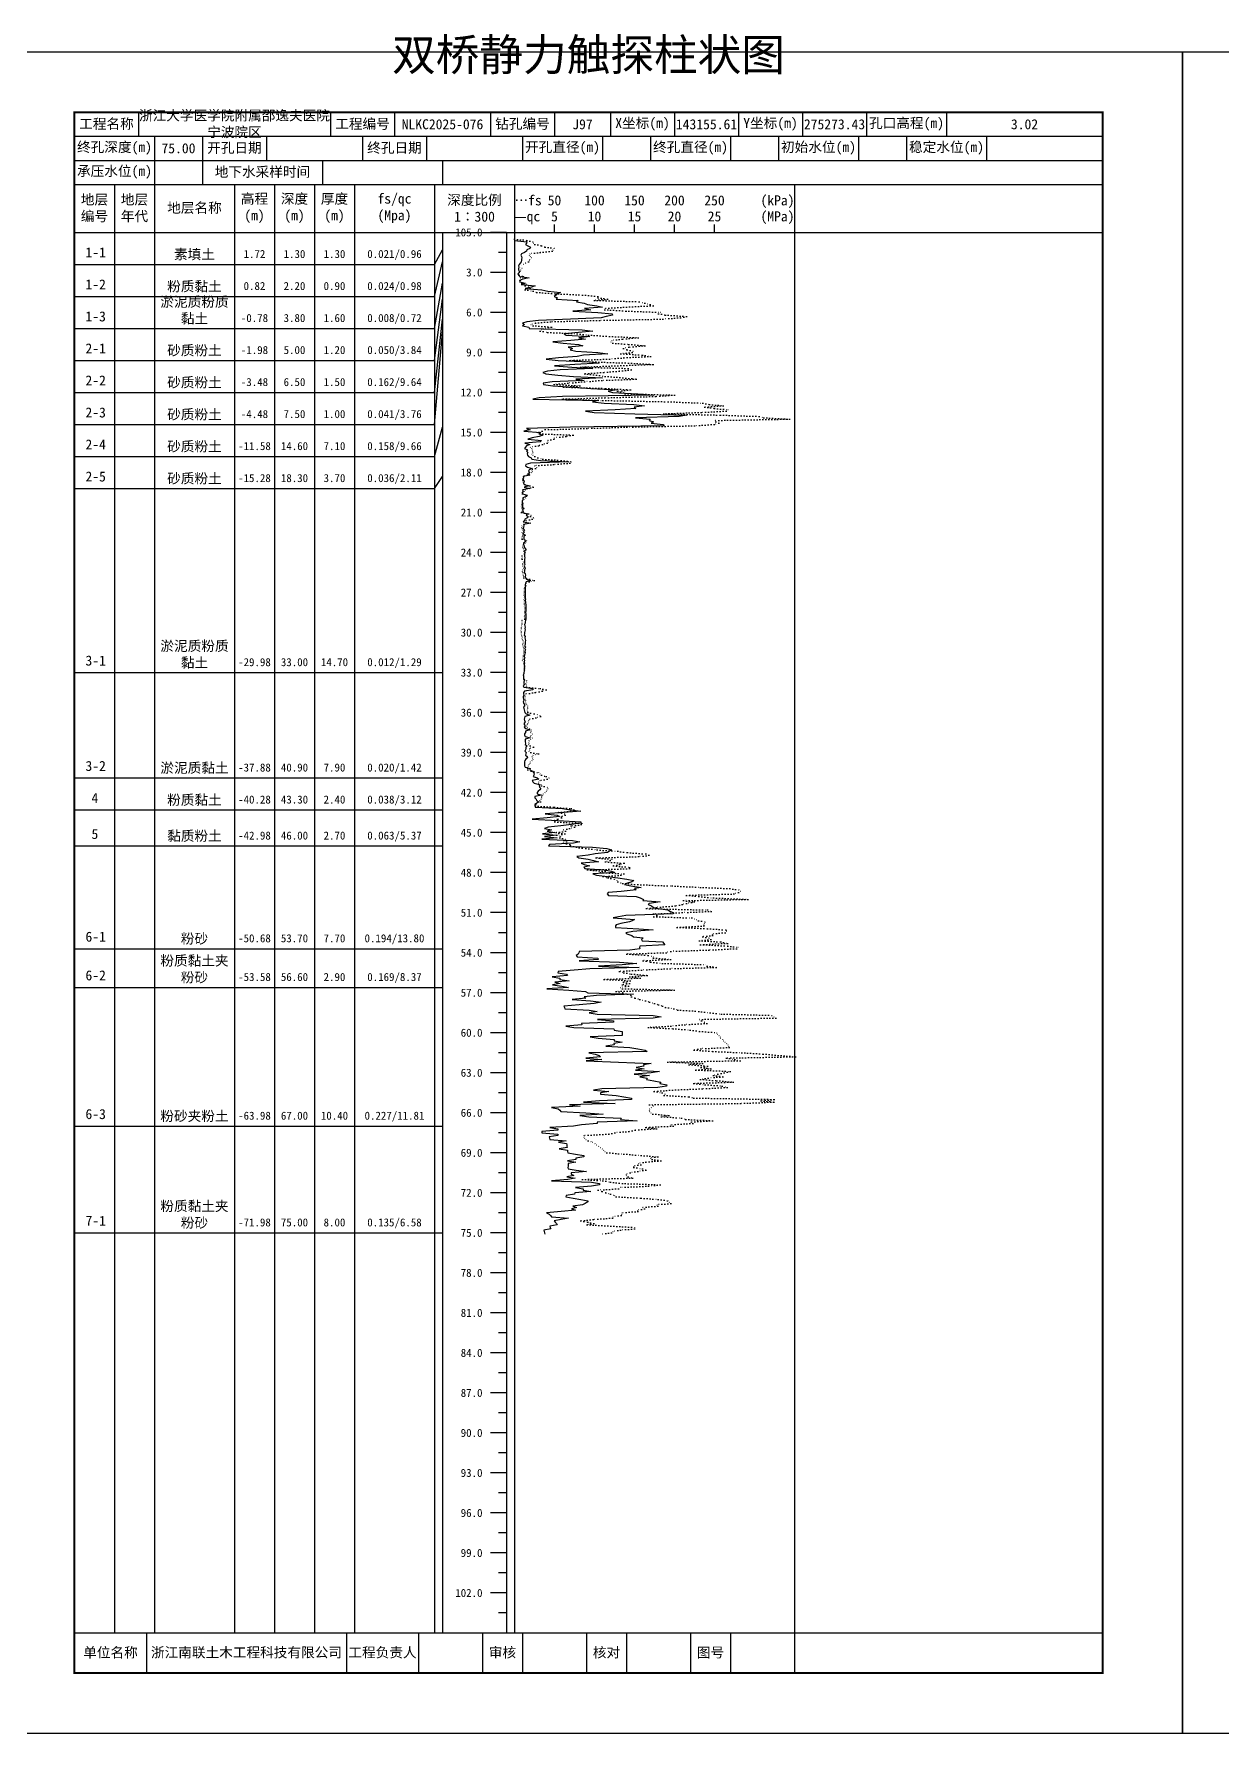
# Model space of a CAD drawing. Extents: x 297 to 65340, y 0 to 425.
# Drawn here: x 28818.9 to 29115.9, y 0 to 424.6 of the extents above; entities that cross this region are included whole.
import ezdxf
from ezdxf.enums import TextEntityAlignment as Align

# ---------------------------------------------------------------- set-up
doc = ezdxf.new("R2010")
doc.units = 0
doc.linetypes.add('DOT', pattern=[6.35, 0, -6.35])
doc.layers.add('FRAME', color=7, linetype='CONTINUOUS')
doc.layers.add('STRATUM', color=7, linetype='CONTINUOUS')
doc.styles.add('ST', font='')
doc.styles.get('ST').set_extended_font_data('SimSun')

msp = doc.modelspace()

# ---------------------------------------------------------------- linework, layer by layer
at = {"layer": 'FRAME', "color": 245, "linetype": 'Continuous'}
for points in [[(28809, 0), (29106, 0), (29106, 420), (28809, 420)], [(29106, 0), (29403, 0), (29403, 420), (29106, 420)]]:
    msp.add_lwpolyline(points, close=True, dxfattribs=at)
at = {"layer": 'FRAME', "linetype": 'Continuous', "const_width": 0.5}
msp.add_lwpolyline([(28829, 15), (29086, 15), (29086, 405), (28829, 405)], close=True, dxfattribs=at)
at = {"layer": 'FRAME', "color": 0, "linetype": 'Continuous'}
for points in [[(28845, 405), (28845, 399)], [(28893, 405), (28893, 399)], [(28909, 405), (28909, 399)], [(28933, 405), (28933, 399)], [(28949, 405), (28949, 399)], [(28963, 405), (28963, 399)], [(28979, 405), (28979, 399)], [(28995, 405), (28995, 399)], [(29011, 405), (29011, 399)], [(29027, 405), (29027, 399)], [(29047, 405), (29047, 399)], [(29086, 405), (29086, 399)], [(28829, 399), (29086, 399)], [(28849, 399), (28849, 393)], [(28861, 399), (28861, 393)], [(28877, 399), (28877, 393)], [(28901, 399), (28901, 393)], [(28917, 399), (28917, 393)], [(28941, 399), (28941, 393)], [(28961, 399), (28961, 393)], [(28973, 399), (28973, 393)], [(28993, 399), (28993, 393)], [(29005, 399), (29005, 393)], [(29025, 399), (29025, 393)], [(29037, 399), (29037, 393)], [(29057, 399), (29057, 393)], [(29086, 399), (29086, 393)], [(28829, 393), (29086, 393)], [(28849, 393), (28849, 387)], [(28861, 393), (28861, 387)], [(28891, 393), (28891, 387)], [(28921, 393), (28921, 387)], [(28829, 387), (29086, 387)], [(28839, 387), (28839, 25)], [(28849, 387), (28849, 25)], [(28869, 387), (28869, 25)], [(28879, 387), (28879, 25)], [(28889, 387), (28889, 25)], [(28899, 387), (28899, 25)], [(28919, 387), (28919, 25)], [(28939, 387), (28939, 25)], [(29009, 387), (29009, 25)], [(28829, 375), (29086, 375)], [(28921, 375), (28921, 25)], [(28937, 375), (28937, 25)], [(28949, 375), (28949, 377)], [(28959, 375), (28959, 377)], [(28969, 375), (28969, 377)], [(28979, 375), (28979, 377)], [(28989, 375), (28989, 377)], [(28829, 25), (29086, 25)], [(28847, 25), (28847, 15)], [(28897, 25), (28897, 15)], [(28915, 25), (28915, 15)], [(28931, 25), (28931, 15)], [(28941, 25), (28941, 15)], [(28957, 25), (28957, 15)], [(28967, 25), (28967, 15)], [(28983, 25), (28983, 15)], [(28993, 25), (28993, 15)], [(29009, 25), (29009, 15)]]:
    msp.add_lwpolyline(points, dxfattribs=at)
at = {"layer": 'STRATUM', "linetype": 'Continuous'}
for points in [[(28937, 375), (28933, 375)], [(28939, 374.33), (28939, 374), (28939, 373.67), (28939, 373.33), (28939, 373), (28942.12, 372.67), (28941.96, 372.33), (28941.76, 372), (28942.3, 371.67), (28942.98, 371.33), (28942.86, 371), (28942.1, 370.67), (28942.04, 370.33), (28941.46, 370), (28940.76, 369.67), (28940.58, 369.33), (28940.74, 369), (28940.8, 368.67), (28940.76, 368.33), (28940.74, 368), (28940.68, 367.67), (28940.4, 367.33), (28940.14, 367), (28939.98, 366.67), (28940.08, 366.33), (28940.04, 366), (28940.02, 365.67), (28940.18, 365.33), (28940.18, 365), (28939.84, 364.67), (28939.98, 364.33), (28940.36, 364), (28942.66, 363.67), (28941.08, 363.33), (28940.22, 363), (28940.3, 362.67), (28941.66, 362.33), (28940.64, 362), (28944.14, 361.67), (28943.22, 361.33), (28941.64, 361), (28945.8, 360.67), (28947.3, 360.33), (28950.5, 360), (28949.58, 359.67), (28949.3, 359.33), (28948.88, 359), (28949.76, 358.67), (28949.42, 358.33), (28954.88, 358), (28954.46, 357.67), (28956.44, 357.33), (28957.24, 357), (28959.56, 356.67), (28961.04, 356.33), (28956.48, 356), (28958.08, 355.67), (28953.62, 355.33), (28959.86, 355), (28963.4, 354.67), (28963.54, 354.33), (28961.92, 354), (28960.64, 353.67), (28953, 353.33), (28945, 353), (28942.1, 352.67), (28941, 352.33), (28941.48, 352), (28941, 351.67), (28942.56, 351.33), (28942.66, 351), (28955.88, 350.67), (28958.6, 350.33), (28955.02, 350), (28951.42, 349.67), (28951.88, 349.33), (28957.82, 349), (28955.12, 348.67), (28956.74, 348.33), (28953.06, 348), (28948.56, 347.67), (28951.14, 347.33), (28954.98, 347), (28956.08, 346.67), (28952.44, 346.33), (28953.52, 346), (28952.88, 345.67), (28954.36, 345.33), (28959.8, 345), (28962.3, 344.67), (28956.26, 344.33), (28954.7, 344), (28949.98, 343.67), (28946.9, 343.33), (28949.88, 343), (28957.86, 342.67), (28960.18, 342.33), (28954.06, 342), (28948.98, 341.67), (28953.32, 341.33), (28958.58, 341), (28950.4, 340.67), (28947.26, 340.33), (28946.12, 340), (28946.84, 339.67), (28949.82, 339.33), (28953.74, 339), (28961.04, 338.67), (28954.32, 338.33), (28956.38, 338), (28948.4, 337.67), (28946.14, 337.33), (28946.24, 337), (28948.58, 336.67), (28953.74, 336.33), (28958.12, 336), (28964.64, 335.67), (28962.38, 335.33), (28963.5, 335), (28969.82, 334.67), (28973.82, 334.33), (28951, 334), (28945.2, 333.67), (28943.56, 333.33), (28960.12, 333), (28958.48, 332.67), (28961.42, 332.33), (28968.8, 332), (28971.54, 331.67), (28968.9, 331.33), (28969.32, 331), (28964.16, 330.67), (28956.72, 330.33), (28958.9, 330), (28969.06, 329.67), (28982.06, 329.33), (28980.18, 329), (28969.22, 328.67), (28972.88, 328.33), (28972.64, 328), (28973.78, 327.67), (28973.14, 327.33), (28976.14, 327), (28976.42, 326.67), (28953.04, 326.33), (28942.02, 326), (28942.9, 325.67), (28941.3, 325.33), (28945.56, 325), (28945.08, 324.67), (28946.1, 324.33), (28945.16, 324), (28943.44, 323.67), (28942.36, 323.33), (28945.74, 323), (28945.38, 322.67), (28941.56, 322.33), (28942.8, 322), (28941.98, 321.67), (28941.74, 321.33), (28941.46, 321), (28942.28, 320.67), (28942.02, 320.33), (28942.32, 320), (28942.18, 319.67), (28942.22, 319.33), (28942.48, 319), (28943.14, 318.67), (28943.36, 318.33), (28945.48, 318), (28952.62, 317.67), (28943.02, 317.33), (28941.82, 317), (28941.76, 316.67), (28942.22, 316.33), (28943.38, 316), (28942.64, 315.67), (28942.46, 315.33), (28942.86, 315), (28942.22, 314.67), (28942.8, 314.33), (28941.2, 314), (28941.22, 313.67), (28941.02, 313.33), (28941.34, 313), (28941.4, 312.67), (28941.24, 312.33), (28941.4, 312), (28942.5, 311.67), (28941.38, 311.33), (28942.84, 311), (28941.02, 310.67), (28941.2, 310.33), (28940.94, 310), (28940.98, 309.67), (28942.16, 309.33), (28941.9, 309), (28941.06, 308.67), (28941.1, 308.33), (28941.02, 308), (28940.94, 307.67), (28941.08, 307.33), (28940.98, 307), (28941, 306.67), (28941, 306.33), (28941.38, 306), (28941, 305.67), (28941.2, 305.33), (28941.1, 305), (28942.18, 304.67), (28941.94, 304.33), (28942.44, 304), (28942.18, 303.67), (28941.6, 303.33), (28941.54, 303), (28941.2, 302.67), (28943.06, 302.33), (28941.28, 302), (28941.32, 301.67), (28941.22, 301.33), (28941.14, 301), (28941.54, 300.67), (28941.24, 300.33), (28941.44, 300), (28941.1, 299.67), (28941.72, 299.33), (28941.36, 299), (28941.32, 298.67), (28941.34, 298.33), (28941.66, 298), (28941.66, 297.67), (28941.28, 297.33), (28941.22, 297), (28941.44, 296.67), (28941.4, 296.33), (28941.64, 296), (28941.94, 295.67), (28941.48, 295.33), (28941.7, 295), (28941.54, 294.67), (28941.48, 294.33), (28941.5, 294), (28941.58, 293.67), (28941.52, 293.33), (28941.48, 293), (28941.54, 292.67), (28941.54, 292.33), (28941.58, 292), (28941.44, 291.67), (28941.62, 291.33), (28941.66, 291), (28941.5, 290.67), (28941.5, 290.33), (28941.44, 290), (28941.64, 289.67), (28941.76, 289.33), (28941.7, 289), (28941.72, 288.67), (28942.04, 288.33), (28942.98, 288), (28941.94, 287.67), (28941.74, 287.33), (28941.68, 287), (28941.8, 286.67), (28941.66, 286.33), (28941.66, 286), (28941.68, 285.67), (28941.66, 285.33), (28941.66, 285), (28941.64, 284.67), (28941.68, 284.33), (28941.68, 284), (28941.7, 283.67), (28941.78, 283.33), (28941.66, 283), (28941.74, 282.67), (28941.72, 282.33), (28941.84, 282), (28941.8, 281.67), (28941.82, 281.33), (28941.84, 281), (28941.82, 280.67), (28941.82, 280.33), (28941.76, 280), (28941.84, 279.67), (28941.84, 279.33), (28941.84, 279), (28941.86, 278.67), (28941.86, 278.33), (28941.76, 278), (28941.7, 277.67), (28941.64, 277.33), (28941.52, 277), (28941.56, 276.67), (28941.64, 276.33), (28941.58, 276), (28941.66, 275.67), (28941.56, 275.33), (28941.52, 275), (28941.48, 274.67), (28941.4, 274.33), (28941.68, 274), (28941.62, 273.67), (28941.66, 273.33), (28941.76, 273), (28941.66, 272.67), (28941.7, 272.33), (28941.64, 272), (28941.5, 271.67), (28941.72, 271.33), (28941.62, 271), (28941.76, 270.67), (28941.58, 270.33), (28941.68, 270), (28941.58, 269.67), (28941.52, 269.33), (28941.4, 269), (28941.62, 268.67), (28941.4, 268.33), (28941.46, 268), (28941.4, 267.67), (28941.5, 267.33), (28941.44, 267), (28941.46, 266.67), (28941.48, 266.33), (28941.44, 266), (28941.4, 265.67), (28941.42, 265.33), (28941.34, 265), (28941.32, 264.67), (28941.2, 264.33), (28941.24, 264), (28941.26, 263.67), (28941.24, 263.33), (28941.5, 263), (28941.36, 262.67), (28941.36, 262.33), (28941.38, 262), (28941.14, 261.67), (28941.36, 261.33), (28943.58, 261), (28943.6, 260.67), (28941.48, 260.33), (28941.22, 260), (28941.24, 259.67), (28941.34, 259.33), (28941.2, 259), (28941.18, 258.67), (28941.24, 258.33), (28941.32, 258), (28941.2, 257.67), (28941.24, 257.33), (28941.52, 257), (28941.46, 256.67), (28941.28, 256.33), (28941.34, 256), (28941.4, 255.67), (28941.48, 255.33), (28941.56, 255), (28941.9, 254.67), (28942.86, 254.33), (28941.58, 254), (28941.48, 253.67), (28941.44, 253.33), (28941.48, 253), (28941.68, 252.67), (28941.42, 252.33), (28941.44, 252), (28941.68, 251.67), (28941.4, 251.33), (28941.8, 251), (28942.84, 250.67), (28941.76, 250.33), (28941.78, 250), (28941.54, 249.67), (28941.5, 249.33), (28941.68, 249), (28942.92, 248.67), (28941.64, 248.33), (28941.64, 248), (28941.64, 247.67), (28941.72, 247.33), (28941.66, 247), (28942.14, 246.67), (28941.8, 246.33), (28941.82, 246), (28941.78, 245.67), (28941.56, 245.33), (28941.9, 245), (28941.8, 244.67), (28941.76, 244.33), (28942.14, 244), (28942.24, 243.67), (28941.84, 243.33), (28941.58, 243), (28941.54, 242.67), (28941.46, 242.33), (28941.5, 242), (28941.5, 241.67), (28941.64, 241.33), (28942.88, 241), (28942.8, 240.67), (28943.48, 240.33), (28943.78, 240), (28943.92, 239.67), (28943.84, 239.33), (28943.66, 239), (28944.66, 238.67), (28945.1, 238.33), (28943.42, 238), (28943.62, 237.67), (28943.88, 237.33), (28945.22, 237), (28945.18, 236.67), (28945.26, 236.33), (28945.6, 236), (28945.36, 235.67), (28944.9, 235.33), (28944.64, 235), (28944.66, 234.67), (28945.78, 234.33), (28944.1, 234), (28944.1, 233.67), (28944.42, 233.33), (28944.5, 233), (28945.08, 232.67), (28944.6, 232.33), (28944.1, 232), (28944.06, 231.67), (28944.2, 231.33), (28950.96, 231), (28953.04, 230.67), (28955.58, 230.33), (28951.42, 230), (28946.66, 229.67), (28949.66, 229.33), (28950.24, 229), (28947.18, 228.67), (28943.42, 228.33), (28949.82, 228), (28955.58, 227.67), (28955.52, 227.33), (28953.22, 227), (28950.62, 226.67), (28947.44, 226.33), (28946.46, 226), (28948.22, 225.67), (28947.2, 225.33), (28949.12, 225), (28945.98, 224.67), (28949.5, 224.33), (28946.54, 224), (28949.7, 223.67), (28945.86, 223.33), (28953.48, 223), (28955.3, 222.67), (28953.76, 222.33), (28947.72, 222), (28947.52, 221.67), (28958.52, 221.33), (28962.06, 221), (28963.22, 220.67), (28962.74, 220.33), (28962.28, 220), (28959.18, 219.67), (28957.4, 219.33), (28954.58, 219), (28955.1, 218.67), (28957.42, 218.33), (28958.78, 218), (28960.04, 217.67), (28955.68, 217.33), (28956.38, 217), (28957.82, 216.67), (28956.36, 216.33), (28956.62, 216), (28961.44, 215.67), (28963.26, 215.33), (28964.08, 215), (28958.6, 214.67), (28959.54, 214.33), (28962.24, 214), (28964.82, 213.67), (28967.12, 213.33), (28968.84, 213), (28968.32, 212.67), (28967, 212.33), (28966.54, 212), (28968.06, 211.67), (28970.68, 211.33), (28969.04, 211), (28969.38, 210.67), (28965.64, 210.33), (28962.4, 210), (28962.16, 209.67), (28962.52, 209.33), (28969.4, 209), (28970.44, 208.67), (28971.28, 208.33), (28971.1, 208), (28975.42, 207.67), (28972.66, 207.33), (28972.38, 207), (28973.22, 206.67), (28973.72, 206.33), (28974.92, 206), (28977.3, 205.67), (28977.96, 205.33), (28978.7, 205), (28978.64, 204.67), (28966.86, 204.33), (28965, 204), (28963.7, 203.67), (28969.04, 203.33), (28968.4, 203), (28967.72, 202.67), (28965.58, 202.33), (28964.4, 202), (28964.22, 201.67), (28964.24, 201.33), (28970.06, 201), (28973.64, 200.67), (28968.62, 200.33), (28966.86, 200), (28967.06, 199.67), (28968.32, 199.33), (28968.78, 199), (28971.16, 198.67), (28970.76, 198.33), (28970.88, 198), (28975.96, 197.67), (28976.34, 197.33), (28976.62, 197), (28970.34, 196.67), (28970.26, 196.33), (28970.36, 196), (28967.86, 195.67), (28955.14, 195.33), (28955.08, 195), (28954.92, 194.67), (28954.42, 194.33), (28954.7, 194), (28959.84, 193.67), (28959.9, 193.33), (28955.18, 193), (28965.26, 192.67), (28969.58, 192.33), (28965.92, 192), (28960.04, 191.67), (28970.14, 191.33), (28957.82, 191), (28953.9, 190.67), (28949.88, 190.33), (28949.8, 190), (28952, 189.67), (28952.26, 189.33), (28948.42, 189), (28950.36, 188.67), (28950.32, 188.33), (28952.7, 188), (28949.1, 187.67), (28950.42, 187.33), (28948.48, 187), (28950.82, 186.67), (28952.46, 186.33), (28947.06, 186), (28952.62, 185.67), (28956.78, 185.33), (28957.32, 185), (28968.72, 184.67), (28959.54, 184.33), (28956.4, 184), (28956.86, 183.67), (28953.44, 183.33), (28957.98, 183), (28960.66, 182.67), (28958.92, 182.33), (28955.16, 182), (28951.36, 181.67), (28951.5, 181.33), (28951.58, 181), (28957.68, 180.67), (28959.68, 180.33), (28957.64, 180), (28959.66, 179.67), (28973.64, 179.33), (28975.68, 179), (28973.7, 178.67), (28959.72, 178.33), (28963.72, 178), (28963.74, 177.67), (28955.78, 177.33), (28955.82, 177), (28951.8, 176.67), (28953.82, 176.33), (28963.84, 176), (28963.88, 175.67), (28965.88, 175.33), (28965.9, 175), (28965.88, 174.67), (28965.9, 174.33), (28957.92, 174), (28959.92, 173.67), (28963.92, 173.33), (28963.94, 173), (28965.92, 172.67), (28963.84, 172.33), (28963.88, 172), (28961.84, 171.67), (28967.84, 171.33), (28969.82, 171), (28971.7, 170.67), (28972.14, 170.33), (28957.6, 170), (28959.16, 169.67), (28960.14, 169.33), (28960.54, 169), (28956.82, 168.67), (28960.84, 168.33), (28956.9, 168), (28965.04, 167.67), (28973.18, 167.33), (28971.22, 167), (28971.34, 166.67), (28969.38, 166.33), (28971.38, 166), (28969.28, 165.67), (28975.24, 165.33), (28973.14, 165), (28968.92, 164.67), (28972.78, 164.33), (28970.36, 164), (28972.16, 163.67), (28971.98, 163.33), (28973.8, 163), (28975.6, 162.67), (28975.32, 162.33), (28977.1, 162), (28976.96, 161.67), (28974.84, 161.33), (28960.8, 161), (28958.72, 160.67), (28962.56, 160.33), (28960.5, 160), (28960.48, 159.67), (28964.42, 159.33), (28966.3, 159), (28968.24, 158.67), (28968.22, 158.33), (28960.22, 158), (28956.22, 157.67), (28964.2, 157.33), (28952.76, 157), (28955.42, 156.67), (28948.28, 156.33), (28949.88, 156), (28950.36, 155.67), (28950.62, 155.33), (28956.86, 155), (28961.14, 154.67), (28955.34, 154.33), (28957.6, 154), (28965.68, 153.67), (28965.52, 153.33), (28969.66, 153), (28959.66, 152.67), (28959.7, 152.33), (28955.76, 152), (28953.76, 151.67), (28947.8, 151.33), (28949.8, 151), (28949.8, 150.67), (28945.82, 150.33), (28945.8, 150), (28949.8, 149.67), (28949.86, 149.33), (28947.64, 149), (28947.74, 148.67), (28947.84, 148.33), (28951.94, 148), (28950, 147.67), (28952.04, 147.33), (28952.06, 147), (28952.1, 146.67), (28952.16, 146.33), (28950.2, 146), (28952.22, 145.67), (28952.26, 145.33), (28952.3, 145), (28954.28, 144.67), (28956.32, 144.33), (28956.34, 144), (28954.34, 143.67), (28954.32, 143.33), (28952.28, 143), (28954.36, 142.67), (28952.38, 142.33), (28952.4, 142), (28952.38, 141.67), (28952.36, 141.33), (28952.4, 141), (28954.4, 140.67), (28956.98, 140.33), (28953.2, 140), (28953.18, 139.67), (28953.86, 139.33), (28952.08, 139), (28954.2, 138.67), (28952.3, 138.33), (28948.22, 138), (28958.26, 137.67), (28960.28, 137.33), (28960.28, 137), (28958.28, 136.67), (28954.22, 136.33), (28956.2, 136), (28956.16, 135.67), (28958.1, 135.33), (28954.06, 135), (28954.04, 134.67), (28951.94, 134.33), (28951.8, 134), (28953.68, 133.67), (28955.56, 133.33), (28957.44, 133), (28957.18, 132.67), (28956.68, 132.33), (28956.02, 132), (28953.58, 131.67), (28954.48, 131.33), (28953.26, 131), (28954.24, 130.67), (28950.64, 130.33), (28947, 130), (28947.66, 129.67), (28947.96, 129.33), (28948.22, 129), (28952.46, 128.67), (28950.7, 128.33), (28948.88, 128), (28949.14, 127.67), (28949.54, 127.33), (28949.7, 127), (28947.8, 126.67), (28947.94, 126.33), (28948.06, 126), (28946.3, 125.67), (28946.42, 125.33), (28946.48, 125), (28946.58, 124.67)], [(28919, 367), (28921, 370.67)], [(28937, 370), (28935, 370)], [(28829, 367), (28839, 367)], [(28839, 367), (28849, 367)], [(28849, 367), (28869, 367)], [(28869, 367), (28879, 367)], [(28879, 367), (28889, 367)], [(28889, 367), (28899, 367)], [(28899, 367), (28919, 367)], [(28919, 359), (28921, 367.67)], [(28919, 351), (28921, 362.33)], [(28937, 365), (28933, 365)], [(28829, 359), (28839, 359)], [(28839, 359), (28849, 359)], [(28849, 359), (28869, 359)], [(28869, 359), (28879, 359)], [(28879, 359), (28889, 359)], [(28889, 359), (28899, 359)], [(28899, 359), (28919, 359)], [(28919, 343), (28921, 358.33)], [(28937, 360), (28935, 360)], [(28919, 335), (28921, 353.33)], [(28937, 355), (28933, 355)], [(28829, 351), (28839, 351)], [(28839, 351), (28849, 351)], [(28849, 351), (28869, 351)], [(28869, 351), (28879, 351)], [(28879, 351), (28889, 351)], [(28889, 351), (28899, 351)], [(28899, 351), (28919, 351)], [(28919, 327), (28921, 350)], [(28937, 350), (28935, 350)], [(28937, 345), (28933, 345)], [(28829, 343), (28839, 343)], [(28839, 343), (28849, 343)], [(28849, 343), (28869, 343)], [(28869, 343), (28879, 343)], [(28879, 343), (28889, 343)], [(28889, 343), (28899, 343)], [(28899, 343), (28919, 343)], [(28937, 340), (28935, 340)], [(28829, 335), (28839, 335)], [(28839, 335), (28849, 335)], [(28849, 335), (28869, 335)], [(28869, 335), (28879, 335)], [(28879, 335), (28889, 335)], [(28889, 335), (28899, 335)], [(28899, 335), (28919, 335)], [(28937, 335), (28933, 335)], [(28829, 327), (28839, 327)], [(28839, 327), (28849, 327)], [(28849, 327), (28869, 327)], [(28869, 327), (28879, 327)], [(28879, 327), (28889, 327)], [(28889, 327), (28899, 327)], [(28899, 327), (28919, 327)], [(28937, 330), (28935, 330)], [(28919, 319), (28921, 326.33)], [(28937, 325), (28933, 325)], [(28829, 319), (28839, 319)], [(28839, 319), (28849, 319)], [(28849, 319), (28869, 319)], [(28869, 319), (28879, 319)], [(28879, 319), (28889, 319)], [(28889, 319), (28899, 319)], [(28899, 319), (28919, 319)], [(28937, 320), (28935, 320)], [(28937, 315), (28933, 315)], [(28829, 311), (28839, 311)], [(28839, 311), (28849, 311)], [(28849, 311), (28869, 311)], [(28869, 311), (28879, 311)], [(28879, 311), (28889, 311)], [(28889, 311), (28899, 311)], [(28899, 311), (28919, 311)], [(28919, 311), (28921, 314)], [(28937, 310), (28935, 310)], [(28937, 305), (28933, 305)], [(28937, 300), (28935, 300)], [(28937, 295), (28933, 295)], [(28937, 290), (28935, 290)], [(28937, 285), (28933, 285)], [(28937, 280), (28935, 280)], [(28937, 275), (28933, 275)], [(28937, 270), (28935, 270)], [(28829, 265), (28839, 265)], [(28839, 265), (28849, 265)], [(28849, 265), (28869, 265)], [(28869, 265), (28879, 265)], [(28879, 265), (28889, 265)], [(28889, 265), (28899, 265)], [(28899, 265), (28919, 265)], [(28919, 265), (28921, 265)], [(28937, 265), (28933, 265)], [(28937, 260), (28935, 260)], [(28937, 255), (28933, 255)], [(28937, 250), (28935, 250)], [(28937, 245), (28933, 245)], [(28829, 238.67), (28839, 238.67)], [(28839, 238.67), (28849, 238.67)], [(28849, 238.67), (28869, 238.67)], [(28869, 238.67), (28879, 238.67)], [(28879, 238.67), (28889, 238.67)], [(28889, 238.67), (28899, 238.67)], [(28899, 238.67), (28919, 238.67)], [(28919, 238.67), (28921, 238.67)], [(28937, 240), (28935, 240)], [(28937, 235), (28933, 235)], [(28829, 230.67), (28839, 230.67)], [(28839, 230.67), (28849, 230.67)], [(28849, 230.67), (28869, 230.67)], [(28869, 230.67), (28879, 230.67)], [(28879, 230.67), (28889, 230.67)], [(28889, 230.67), (28899, 230.67)], [(28899, 230.67), (28919, 230.67)], [(28919, 230.67), (28921, 230.67)], [(28937, 230), (28935, 230)], [(28829, 221.67), (28839, 221.67)], [(28839, 221.67), (28849, 221.67)], [(28849, 221.67), (28869, 221.67)], [(28869, 221.67), (28879, 221.67)], [(28879, 221.67), (28889, 221.67)], [(28889, 221.67), (28899, 221.67)], [(28899, 221.67), (28919, 221.67)], [(28919, 221.67), (28921, 221.67)], [(28937, 225), (28933, 225)], [(28937, 220), (28935, 220)], [(28937, 215), (28933, 215)], [(28937, 210), (28935, 210)], [(28937, 205), (28933, 205)], [(28937, 200), (28935, 200)], [(28829, 196), (28839, 196)], [(28839, 196), (28849, 196)], [(28849, 196), (28869, 196)], [(28869, 196), (28879, 196)], [(28879, 196), (28889, 196)], [(28889, 196), (28899, 196)], [(28899, 196), (28919, 196)], [(28919, 196), (28921, 196)], [(28937, 195), (28933, 195)], [(28937, 190), (28935, 190)], [(28829, 186.33), (28839, 186.33)], [(28839, 186.33), (28849, 186.33)], [(28849, 186.33), (28869, 186.33)], [(28869, 186.33), (28879, 186.33)], [(28879, 186.33), (28889, 186.33)], [(28889, 186.33), (28899, 186.33)], [(28899, 186.33), (28919, 186.33)], [(28919, 186.33), (28921, 186.33)], [(28937, 185), (28933, 185)], [(28937, 180), (28935, 180)], [(28937, 175), (28933, 175)], [(28937, 170), (28935, 170)], [(28937, 165), (28933, 165)], [(28937, 160), (28935, 160)], [(28937, 155), (28933, 155)], [(28829, 151.67), (28839, 151.67)], [(28839, 151.67), (28849, 151.67)], [(28849, 151.67), (28869, 151.67)], [(28869, 151.67), (28879, 151.67)], [(28879, 151.67), (28889, 151.67)], [(28889, 151.67), (28899, 151.67)], [(28899, 151.67), (28919, 151.67)], [(28919, 151.67), (28921, 151.67)], [(28937, 150), (28935, 150)], [(28937, 145), (28933, 145)], [(28937, 140), (28935, 140)], [(28937, 135), (28933, 135)], [(28937, 130), (28935, 130)], [(28829, 125), (28839, 125)], [(28839, 125), (28849, 125)], [(28849, 125), (28869, 125)], [(28869, 125), (28879, 125)], [(28879, 125), (28889, 125)], [(28889, 125), (28899, 125)], [(28899, 125), (28919, 125)], [(28919, 125), (28921, 125)], [(28937, 125), (28933, 125)], [(28937, 120), (28935, 120)], [(28937, 115), (28933, 115)], [(28937, 110), (28935, 110)], [(28937, 105), (28933, 105)], [(28937, 100), (28935, 100)], [(28937, 95), (28933, 95)], [(28937, 90), (28935, 90)], [(28937, 85), (28933, 85)], [(28937, 80), (28935, 80)], [(28937, 75), (28933, 75)], [(28937, 70), (28935, 70)], [(28937, 65), (28933, 65)], [(28937, 60), (28935, 60)], [(28937, 55), (28933, 55)], [(28937, 50), (28935, 50)], [(28937, 45), (28933, 45)], [(28937, 40), (28935, 40)], [(28937, 35), (28933, 35)], [(28937, 30), (28935, 30)]]:
    msp.add_lwpolyline(points, dxfattribs=at)
at = {"layer": 'STRATUM', "linetype": 'DOT', "ltscale": 0.1}
msp.add_lwpolyline([(28939, 374.33), (28939, 374), (28939, 373.67), (28939, 373.33), (28942.1, 373), (28943.56, 372.67), (28943.72, 372.33), (28944.1, 372), (28945.74, 371.67), (28946.66, 371.33), (28949.02, 371), (28948.64, 370.67), (28948.4, 370.33), (28945.44, 370), (28942.9, 369.67), (28942.7, 369.33), (28942.94, 369), (28943.24, 368.67), (28942.78, 368.33), (28942.74, 368), (28942.54, 367.67), (28941.78, 367.33), (28941.24, 367), (28940.78, 366.67), (28940.46, 366.33), (28940.94, 366), (28940.46, 365.67), (28940.48, 365.33), (28940.36, 365), (28939.98, 364.67), (28940.16, 364.33), (28941.2, 364), (28940.44, 363.67), (28941, 363.33), (28940.44, 363), (28940.26, 362.67), (28940.84, 362.33), (28942.08, 362), (28941.68, 361.67), (28942.92, 361.33), (28942.92, 361), (28941.64, 360.67), (28943.66, 360.33), (28944.56, 360), (28949.24, 359.67), (28956.04, 359.33), (28959.88, 359), (28959.9, 358.67), (28962.28, 358.33), (28958.96, 358), (28970.2, 357.67), (28971.56, 357.33), (28972.92, 357), (28973.64, 356.67), (28967.02, 356.33), (28961.66, 356), (28961.56, 355.67), (28966.88, 355.33), (28975.6, 355), (28975, 354.67), (28976.72, 354.33), (28982.02, 354), (28980.5, 353.67), (28976.12, 353.33), (28960.22, 353), (28947.96, 352.67), (28944.24, 352.33), (28943.12, 352), (28943.64, 351.67), (28948.22, 351.33), (28946.2, 351), (28945.84, 350.67), (28945.44, 350.33), (28947.36, 350), (28954.68, 349.67), (28957.48, 349.33), (28962.78, 349), (28969.9, 348.67), (28965.92, 348.33), (28963.4, 348), (28963.12, 347.67), (28963.56, 347.33), (28967.62, 347), (28971.62, 346.67), (28967.58, 346.33), (28966.24, 346), (28967.16, 345.67), (28968.68, 345.33), (28968.38, 345), (28965.62, 344.67), (28970.98, 344.33), (28973.04, 344), (28966.36, 343.67), (28962.72, 343.33), (28952.84, 343), (28957.86, 342.67), (28967.5, 342.33), (28973.68, 342), (28964.84, 341.67), (28955.6, 341.33), (28967.44, 341), (28968.18, 340.67), (28965.14, 340.33), (28961.22, 340), (28956.56, 339.67), (28959.5, 339.33), (28961.68, 339), (28966.12, 338.67), (28969.4, 338.33), (28960.82, 338), (28956.52, 337.67), (28952.34, 337.33), (28948.94, 337), (28955.3, 336.67), (28951.24, 336.33), (28961.84, 336), (28968, 335.67), (28964.76, 335.33), (28966.2, 335), (28966.68, 334.67), (28978.98, 334.33), (28974.24, 334), (28961.58, 333.67), (28951, 333.33), (28961.06, 333), (28977.42, 332.67), (28986.08, 332.33), (28987.76, 332), (28991.18, 331.67), (28986.58, 331.33), (28989.04, 331), (28992.42, 330.67), (28991.88, 330.33), (28985.64, 330), (28976.3, 329.67), (28990.5, 329.33), (29000.2, 329), (29001.32, 328.67), (29007.72, 328.33), (28989.2, 328), (28989.3, 327.67), (28990.06, 327.33), (28988.88, 327), (28984.02, 326.67), (28967.12, 326.33), (28957.08, 326), (28946.48, 325.67), (28945.88, 325.33), (28944.82, 325), (28945.36, 324.67), (28953.66, 324.33), (28951.8, 324), (28948.96, 323.67), (28948.82, 323.33), (28947.32, 323), (28947.38, 322.67), (28947.18, 322.33), (28946, 322), (28944.98, 321.67), (28942.9, 321.33), (28943.22, 321), (28943.42, 320.67), (28943.54, 320.33), (28943.66, 320), (28943.34, 319.67), (28943.6, 319.33), (28944.1, 319), (28944.84, 318.67), (28946.12, 318.33), (28950.7, 318), (28953.2, 317.67), (28952.86, 317.33), (28948.78, 317), (28943.9, 316.67), (28944.52, 316.33), (28944.28, 316), (28943.36, 315.67), (28943.46, 315.33), (28943.3, 315), (28942.84, 314.67), (28942.2, 314.33), (28941.3, 314), (28941.22, 313.67), (28941.18, 313.33), (28940.98, 313), (28941.06, 312.67), (28941.22, 312.33), (28941.56, 312), (28942.8, 311.67), (28943.7, 311.33), (28942.22, 311), (28941.76, 310.67), (28941.46, 310.33), (28941.14, 310), (28941, 309.67), (28941.78, 309.33), (28941.86, 309), (28941.84, 308.67), (28941.4, 308.33), (28940.92, 308), (28940.86, 307.67), (28940.9, 307.33), (28940.76, 307), (28940.7, 306.67), (28940.8, 306.33), (28940.82, 306), (28940.9, 305.67), (28940.84, 305.33), (28940.78, 305), (28942.46, 304.67), (28943.16, 304.33), (28943.02, 304), (28943.8, 303.67), (28943.44, 303.33), (28941.8, 303), (28941.86, 302.67), (28941.92, 302.33), (28941.46, 302), (28940.9, 301.67), (28940.76, 301.33), (28940.84, 301), (28941.02, 300.67), (28941.32, 300.33), (28940.82, 300), (28941, 299.67), (28941.04, 299.33), (28940.92, 299), (28940.84, 298.67), (28940.88, 298.33), (28942.06, 298), (28941.86, 297.67), (28941.7, 297.33), (28941.18, 297), (28941.02, 296.67), (28941.02, 296.33), (28941.16, 296), (28941.28, 295.67), (28941.22, 295.33), (28941.54, 295), (28941.52, 294.67), (28940.84, 294.33), (28940.86, 294), (28940.86, 293.67), (28940.94, 293.33), (28941.62, 293), (28941.22, 292.67), (28941, 292.33), (28941.02, 292), (28941.02, 291.67), (28941.4, 291.33), (28941.3, 291), (28941.08, 290.67), (28940.88, 290.33), (28940.98, 290), (28941.08, 289.67), (28941.14, 289.33), (28941.22, 289), (28941.32, 288.67), (28942.74, 288.33), (28943.88, 288), (28942.68, 287.67), (28941.84, 287.33), (28941.66, 287), (28941.64, 286.67), (28941.5, 286.33), (28941.44, 286), (28941.38, 285.67), (28941.4, 285.33), (28941.42, 285), (28941.32, 284.67), (28941.36, 284.33), (28941.48, 284), (28941.48, 283.67), (28941.36, 283.33), (28941.46, 283), (28941.38, 282.67), (28941.42, 282.33), (28941.42, 282), (28941.44, 281.67), (28941.58, 281.33), (28941.56, 281), (28941.54, 280.67), (28941.52, 280.33), (28941.52, 280), (28941.64, 279.67), (28941.58, 279.33), (28941.44, 279), (28941.52, 278.67), (28941.56, 278.33), (28940.86, 278), (28940.86, 277.67), (28940.82, 277.33), (28940.86, 277), (28940.8, 276.67), (28940.66, 276.33), (28940.64, 276), (28940.6, 275.67), (28940.7, 275.33), (28940.68, 275), (28940.68, 274.67), (28940.76, 274.33), (28940.88, 274), (28940.86, 273.67), (28940.92, 273.33), (28941.12, 273), (28941.14, 272.67), (28941.12, 272.33), (28941.04, 272), (28941.06, 271.67), (28941.18, 271.33), (28941.36, 271), (28941.28, 270.67), (28941.34, 270.33), (28941.3, 270), (28941.32, 269.67), (28941.2, 269.33), (28941.14, 269), (28941.12, 268.67), (28941.12, 268.33), (28940.92, 268), (28941.22, 267.67), (28941.26, 267.33), (28941.38, 267), (28941.34, 266.67), (28941.44, 266.33), (28941.5, 266), (28941.52, 265.67), (28941.44, 265.33), (28941.38, 265), (28941.24, 264.67), (28941.22, 264.33), (28941.26, 264), (28941.24, 263.67), (28941.46, 263.33), (28942.02, 263), (28942.06, 262.67), (28941.76, 262.33), (28941.8, 262), (28941.94, 261.67), (28942.04, 261.33), (28945.38, 261), (28946.88, 260.67), (28945.9, 260.33), (28944.2, 260), (28941.82, 259.67), (28941.48, 259.33), (28941.6, 259), (28941.58, 258.67), (28941.58, 258.33), (28941.72, 258), (28941.7, 257.67), (28941.84, 257.33), (28942, 257), (28942.24, 256.67), (28942.3, 256.33), (28942.24, 256), (28942.2, 255.67), (28942.22, 255.33), (28942.32, 255), (28943.92, 254.67), (28945.3, 254.33), (28945.52, 254), (28944.34, 253.67), (28942.72, 253.33), (28942.46, 253), (28942.5, 252.67), (28942.28, 252.33), (28942.2, 252), (28942.04, 251.67), (28942.16, 251.33), (28942.72, 251), (28943.16, 250.67), (28943.16, 250.33), (28943.02, 250), (28943.46, 249.67), (28943.1, 249.33), (28942.88, 249), (28943.46, 248.67), (28943.06, 248.33), (28942.56, 248), (28942.62, 247.67), (28942.66, 247.33), (28942.5, 247), (28942.9, 246.67), (28943.78, 246.33), (28942.72, 246), (28942.82, 245.67), (28942.58, 245.33), (28943.08, 245), (28945, 244.67), (28943.68, 244.33), (28943.34, 244), (28943.52, 243.67), (28943.68, 243.33), (28943.42, 243), (28942.94, 242.67), (28942.86, 242.33), (28942.6, 242), (28942.52, 241.67), (28942.1, 241.33), (28942.24, 241), (28942.36, 240.67), (28943.18, 240.33), (28944.96, 240), (28945.36, 239.67), (28945.74, 239.33), (28946.9, 239), (28947.64, 238.67), (28947.16, 238.33), (28945.4, 238), (28944.96, 237.67), (28944.96, 237.33), (28945.6, 237), (28945.72, 236.67), (28947.2, 236.33), (28947.4, 236), (28947.08, 235.67), (28947, 235.33), (28946.64, 235), (28946.16, 234.67), (28946.1, 234.33), (28945.74, 234), (28945.82, 233.67), (28945.66, 233.33), (28945.22, 233), (28945.48, 232.67), (28944.44, 232.33), (28944.36, 232), (28944.22, 231.67), (28949.04, 231.33), (28953.16, 231), (28953.84, 230.67), (28952.98, 230.33), (28950, 230), (28951.52, 229.67), (28951.66, 229.33), (28950.68, 229), (28950.72, 228.67), (28949.72, 228.33), (28949.02, 228), (28949.1, 227.67), (28955.84, 227.33), (28955.7, 227), (28953.18, 226.67), (28954.04, 226.33), (28952.78, 226), (28951.14, 225.67), (28951.72, 225.33), (28949.38, 225), (28951.6, 224.67), (28949.62, 224.33), (28950.58, 224), (28950.3, 223.67), (28951.8, 223.33), (28951.34, 223), (28952.02, 222.67), (28951.26, 222.33), (28952.92, 222), (28953.04, 221.67), (28954.48, 221.33), (28956.86, 221), (28959.7, 220.67), (28964.8, 220.33), (28967.24, 220), (28971.84, 219.67), (28972.62, 219.33), (28970, 219), (28959.44, 218.67), (28963.44, 218.33), (28962.88, 218), (28961.78, 217.67), (28966.42, 217.33), (28965.26, 217), (28963.76, 216.67), (28967.76, 216.33), (28967.76, 216), (28957.26, 215.67), (28961.7, 215.33), (28960.54, 215), (28966.34, 214.67), (28965.62, 214.33), (28961.18, 214), (28962.4, 213.67), (28964, 213.33), (28964.56, 213), (28964.82, 212.67), (28966.06, 212.33), (28969.84, 212), (28978.4, 211.67), (28985.46, 211.33), (28992.82, 211), (28995.1, 210.67), (28995.6, 210.33), (28994.98, 210), (28993.86, 209.67), (28982, 209.33), (28985.12, 209), (28988.76, 208.67), (28997.34, 208.33), (28981.26, 208), (28983.94, 207.67), (28982.04, 207.33), (28980.94, 207), (28979.14, 206.67), (28974.46, 206.33), (28972.02, 206), (28987.28, 205.67), (28988.2, 205.33), (28980.92, 205), (28973.74, 204.67), (28974.56, 204.33), (28973.84, 204), (28983.3, 203.67), (28984.4, 203.33), (28985.04, 203), (28986.62, 202.67), (28986.46, 202.33), (28986.38, 202), (28986.36, 201.67), (28979.7, 201.33), (28987.26, 201), (28991.94, 200.67), (28991.98, 200.33), (28991.66, 200), (28988.44, 199.67), (28988.52, 199.33), (28986.1, 199), (28987.54, 198.67), (28988.1, 198.33), (28985.22, 198), (28990.56, 197.67), (28992.22, 197.33), (28985.52, 197), (28992.32, 196.67), (28994.88, 196.33), (28994.5, 196), (28987.62, 195.67), (28978.08, 195.33), (28976.94, 195), (28967.1, 194.67), (28972.42, 194.33), (28973.7, 194), (28973.76, 193.67), (28978.02, 193.33), (28971.2, 193), (28973.12, 192.67), (28975.96, 192.33), (28986.8, 192), (28987.16, 191.67), (28989.44, 191.33), (28977.92, 191), (28970.72, 190.67), (28965.24, 190.33), (28966.34, 190), (28968.26, 189.67), (28972.2, 189.33), (28967.8, 189), (28970.44, 188.67), (28961.42, 188.33), (28967.9, 188), (28966.28, 187.67), (28967.74, 187.33), (28966.02, 187), (28967.48, 186.67), (28965.46, 186.33), (28966.02, 186), (28978.9, 185.67), (28964.44, 185.33), (28966.1, 185), (28967.24, 184.67), (28968.2, 184.33), (28968.22, 184), (28969.16, 183.67), (28970.3, 183.33), (28971.72, 183), (28972.72, 182.67), (28973.96, 182.33), (28974.96, 182), (28975.96, 181.67), (28976.74, 181.33), (28978.82, 181), (28979.8, 180.67), (28985.06, 180.33), (28987.94, 180), (28990.72, 179.67), (29003.3, 179.33), (29003.82, 179), (29004.34, 178.67), (28985.2, 178.33), (28985.74, 178), (28986.52, 177.67), (28987.12, 177.33), (28981.62, 177), (28978.12, 176.67), (28972.46, 176.33), (28978.64, 176), (28982.94, 175.67), (28985.28, 175.33), (28989.5, 175), (28989.74, 174.67), (28990.12, 174.33), (28990.38, 174), (28990.54, 173.67), (28990.98, 173.33), (28991.18, 173), (28991.62, 172.67), (28992.02, 172.33), (28992.32, 172), (28992.46, 171.67), (28992.7, 171.33), (28985.56, 171), (28983.92, 170.67), (28988.62, 170.33), (28995.82, 170), (29001.2, 169.67), (29004.92, 169.33), (29009.26, 169), (28992.02, 168.67), (28994.06, 168.33), (28995.42, 168), (28977.34, 167.67), (28985.98, 167.33), (28982.7, 167), (28987.22, 166.67), (28985.66, 166.33), (28988.12, 166), (28984.36, 165.67), (28992.88, 165.33), (28991.38, 165), (28989.82, 164.67), (28988.76, 164.33), (28991.08, 164), (28987.42, 163.67), (28985.54, 163.33), (28989.58, 163), (28993.7, 162.67), (28983.86, 162.33), (28986.7, 162), (28990.92, 161.67), (28992.14, 161.33), (28985.88, 161), (28978.5, 160.67), (28973.9, 160.33), (28975.88, 160), (28976.62, 159.67), (28976.42, 159.33), (28982.66, 159), (28983.86, 158.67), (29003.88, 158.33), (29000.66, 158), (29003.82, 157.67), (28995.52, 157.33), (28972.76, 157), (28973.78, 156.67), (28973.24, 156.33), (28972.82, 156), (28972.68, 155.67), (28972.78, 155.33), (28973.06, 155), (28973.58, 154.67), (28977.6, 154.33), (28975.76, 154), (28980.78, 153.67), (28981.82, 153.33), (28988.52, 153), (28983.12, 152.67), (28983.58, 152.33), (28978.12, 152), (28978.7, 151.67), (28971.84, 151.33), (28974.5, 151), (28969.16, 150.67), (28967.6, 150.33), (28964.08, 150), (28962.56, 149.67), (28956.32, 149.33), (28956.34, 149), (28956.5, 148.67), (28956.84, 148.33), (28957.4, 148), (28958.48, 147.67), (28959.06, 147.33), (28959.54, 147), (28960.04, 146.67), (28960.4, 146.33), (28960.94, 146), (28961.28, 145.67), (28961.56, 145.33), (28962.1, 145), (28966.34, 144.67), (28970.66, 144.33), (28974.8, 144), (28973.04, 143.67), (28973.38, 143.33), (28975.58, 143), (28971.86, 142.67), (28970, 142.33), (28970.58, 142), (28968.72, 141.67), (28968.86, 141.33), (28971, 141), (28971.84, 140.67), (28969.84, 140.33), (28967.88, 140), (28966.88, 139.67), (28966.92, 139.33), (28967.42, 139), (28968.52, 138.67), (28956, 138.33), (28961.12, 138), (28962.98, 137.67), (28965.96, 137.33), (28975.42, 137), (28972.54, 136.67), (28965.54, 136.33), (28964.96, 136), (28959.94, 135.67), (28960.94, 135.33), (28961.82, 135), (28962.98, 134.67), (28964.02, 134.33), (28964.42, 134), (28970.68, 133.67), (28974.94, 133.33), (28977.32, 133), (28977.64, 132.67), (28978.06, 132.33), (28974.6, 132), (28974.82, 131.67), (28971, 131.33), (28971.46, 131), (28969.72, 130.67), (28969.86, 130.33), (28965.86, 130), (28965.76, 129.67), (28965.66, 129.33), (28963.56, 129), (28963.5, 128.67), (28958.66, 128.33), (28955.6, 128), (28957.32, 127.67), (28958.82, 127.33), (28957.16, 127), (28963.1, 126.67), (28969.04, 126.33), (28968.96, 126), (28965.54, 125.67), (28963.68, 125.33), (28963.26, 125), (28960.86, 124.67)], dxfattribs=at)

# ---------------------------------------------------------------- texts
at = {"layer": 'FRAME', "style": 'ST'}
msp.add_text('双桥静力触探柱状图', height=8, dxfattribs=at).set_placement((28957.5, 413), align=Align.BOTTOM_CENTER)
for s, p in [('…fs', (28939, 383)), ('—qc', (28939, 379))]:
    msp.add_text(s, height=2.5, dxfattribs=at).set_placement(p, align=Align.MIDDLE_LEFT)
for s, p in [('50', (28949, 383)), ('100', (28959, 383)), ('150', (28969, 383)), ('200', (28979, 383)), ('250', (28989, 383)), ('5', (28949, 379)), ('10', (28959, 379)), ('15', (28969, 379)), ('20', (28979, 379)), ('25', (28989, 379))]:
    msp.add_text(s, height=2.5, dxfattribs=at).set_placement(p, align=Align.MIDDLE_CENTER)
for s, p in [('(kPa)', (29009, 383)), ('(MPa)', (29009, 379))]:
    msp.add_text(s, height=2.5, dxfattribs=at).set_placement(p, align=Align.MIDDLE_RIGHT)
at = {"layer": 'FRAME', "char_height": 2.5, "attachment_point": 5, "style": 'ST'}
for s, insert, width in [('工程名称', (28837, 402), 16), ('浙江大学医学院附属邵逸夫医院宁波院区', (28869, 402), 48), ('工程编号', (28901, 402), 16), ('钻孔编号', (28941, 402), 16), ('X坐标(m)', (28971, 402), 16), ('Y坐标(m)', (29003, 402), 16), ('孔口高程(m)', (29037, 402), 20), ('NLKC2025-076', (28921, 402), 24), ('J97', (28956, 402), 14), ('143155.61', (28987, 402), 16), ('275273.43', (29019, 402), 16), ('3.02', (29066.5, 402), 39), ('终孔深度(m)', (28839, 396), 20), ('75.00', (28855, 396), 12), ('开孔日期', (28869, 396), 16), ('终孔日期', (28909, 396), 16), ('开孔直径(m)', (28951, 396), 20), ('终孔直径(m)', (28983, 396), 20), ('初始水位(m)', (29015, 396), 20), ('稳定水位(m)', (29047, 396), 20), ('承压水位(m)', (28839, 390), 20), ('地下水采样时间', (28876, 390), 30), ('地层编号', (28834, 381), 10), ('地层年代', (28844, 381), 10), ('地层名称', (28859, 381), 20), ('高程\\P(m)', (28874, 381), 10), ('深度\\P(m)', (28884, 381), 10), ('厚度\\P(m)', (28894, 381), 10), ('fs/qc\\P(Mpa)', (28909, 381), 20), ('深度比例\\P1∶300', (28929, 381), 20), ('单位名称', (28838, 20), 18), ('浙江南联土木工程科技有限公司', (28872, 20), 50), ('工程负责人', (28906, 20), 18), ('审核', (28936, 20), 10), ('核对', (28962, 20), 10), ('图号', (28988, 20), 10)]:
    msp.add_mtext(s, dxfattribs=dict(at, insert=insert, width=width))
at = {"layer": 'STRATUM', "style": 'ST'}
for s, p in [('105.0', (28931, 375)), ('3.0', (28931, 365)), ('6.0', (28931, 355)), ('9.0', (28931, 345)), ('12.0', (28931, 335)), ('15.0', (28931, 325)), ('18.0', (28931, 315)), ('21.0', (28931, 305)), ('24.0', (28931, 295)), ('27.0', (28931, 285)), ('30.0', (28931, 275)), ('33.0', (28931, 265)), ('36.0', (28931, 255)), ('39.0', (28931, 245)), ('42.0', (28931, 235)), ('45.0', (28931, 225)), ('48.0', (28931, 215)), ('51.0', (28931, 205)), ('54.0', (28931, 195)), ('57.0', (28931, 185)), ('60.0', (28931, 175)), ('63.0', (28931, 165)), ('66.0', (28931, 155)), ('69.0', (28931, 145)), ('72.0', (28931, 135)), ('75.0', (28931, 125)), ('78.0', (28931, 115)), ('81.0', (28931, 105)), ('84.0', (28931, 95)), ('87.0', (28931, 85)), ('90.0', (28931, 75)), ('93.0', (28931, 65)), ('96.0', (28931, 55)), ('99.0', (28931, 45)), ('102.0', (28931, 35))]:
    msp.add_text(s, height=2, dxfattribs=at).set_placement(p, align=Align.MIDDLE_RIGHT)
for s, p in [('1-1', (28831.75, 370)), ('1-2', (28831.75, 362)), ('1-3', (28831.75, 354)), ('2-1', (28831.75, 346)), ('2-2', (28831.75, 338)), ('2-3', (28831.75, 330)), ('2-4', (28831.75, 322)), ('2-5', (28831.75, 314)), ('3-1', (28831.75, 268)), ('3-2', (28831.75, 241.67)), ('4', (28833.25, 233.67)), ('5', (28833.25, 224.67)), ('6-1', (28831.75, 199)), ('6-2', (28831.75, 189.33)), ('6-3', (28831.75, 154.67)), ('7-1', (28831.75, 128))]:
    msp.add_text(s, height=2.5, dxfattribs=at).set_placement(p, align=Align.MIDDLE_LEFT)
for s, p in [('1.72', (28874, 368)), ('1.30', (28884, 368)), ('1.30', (28894, 368)), ('0.021/0.96', (28909, 368)), ('0.82', (28874, 360)), ('2.20', (28884, 360)), ('0.90', (28894, 360)), ('0.024/0.98', (28909, 360)), ('-0.78', (28874, 352)), ('3.80', (28884, 352)), ('1.60', (28894, 352)), ('0.008/0.72', (28909, 352)), ('-1.98', (28874, 344)), ('5.00', (28884, 344)), ('1.20', (28894, 344)), ('0.050/3.84', (28909, 344)), ('-3.48', (28874, 336)), ('6.50', (28884, 336)), ('1.50', (28894, 336)), ('0.162/9.64', (28909, 336)), ('-4.48', (28874, 328)), ('7.50', (28884, 328)), ('1.00', (28894, 328)), ('0.041/3.76', (28909, 328)), ('0.158/9.66', (28909, 320)), ('-11.58', (28874, 320)), ('14.60', (28884, 320)), ('7.10', (28894, 320)), ('-15.28', (28874, 312)), ('18.30', (28884, 312)), ('3.70', (28894, 312)), ('0.036/2.11', (28909, 312)), ('-29.98', (28874, 266)), ('33.00', (28884, 266)), ('14.70', (28894, 266)), ('0.012/1.29', (28909, 266)), ('-37.88', (28874, 239.67)), ('40.90', (28884, 239.67)), ('7.90', (28894, 239.67)), ('0.020/1.42', (28909, 239.67)), ('-40.28', (28874, 231.67)), ('43.30', (28884, 231.67)), ('2.40', (28894, 231.67)), ('0.038/3.12', (28909, 231.67)), ('-42.98', (28874, 222.67)), ('46.00', (28884, 222.67)), ('2.70', (28894, 222.67)), ('0.063/5.37', (28909, 222.67)), ('-50.68', (28874, 197)), ('53.70', (28884, 197)), ('7.70', (28894, 197)), ('0.194/13.80', (28909, 197)), ('-53.58', (28874, 187.33)), ('56.60', (28884, 187.33)), ('2.90', (28894, 187.33)), ('0.169/8.37', (28909, 187.33)), ('-63.98', (28874, 152.67)), ('67.00', (28884, 152.67)), ('10.40', (28894, 152.67)), ('0.227/11.81', (28909, 152.67)), ('-71.98', (28874, 126)), ('75.00', (28884, 126)), ('8.00', (28894, 126)), ('0.135/6.58', (28909, 126))]:
    msp.add_text(s, height=2, dxfattribs=at).set_placement(p, align=Align.BOTTOM_CENTER)
at = {"layer": 'STRATUM', "char_height": 2.5, "width": 20, "attachment_point": 8, "style": 'ST'}
for s, insert in [('素填土', (28859, 368)), ('粉质黏土', (28859, 360)), ('淤泥质粉质黏土', (28859, 352)), ('砂质粉土', (28859, 344)), ('砂质粉土', (28859, 336)), ('砂质粉土', (28859, 328)), ('砂质粉土', (28859, 320)), ('砂质粉土', (28859, 312)), ('淤泥质粉质黏土', (28859, 266)), ('淤泥质黏土', (28859, 239.67)), ('粉质黏土', (28859, 231.67)), ('黏质粉土', (28859, 222.67)), ('粉砂', (28859, 197)), ('粉质黏土夹粉砂', (28859, 187.33)), ('粉砂夹粉土', (28859, 152.67)), ('粉质黏土夹粉砂', (28859, 126))]:
    msp.add_mtext(s, dxfattribs=dict(at, insert=insert))

doc.saveas('drawing.dxf')
